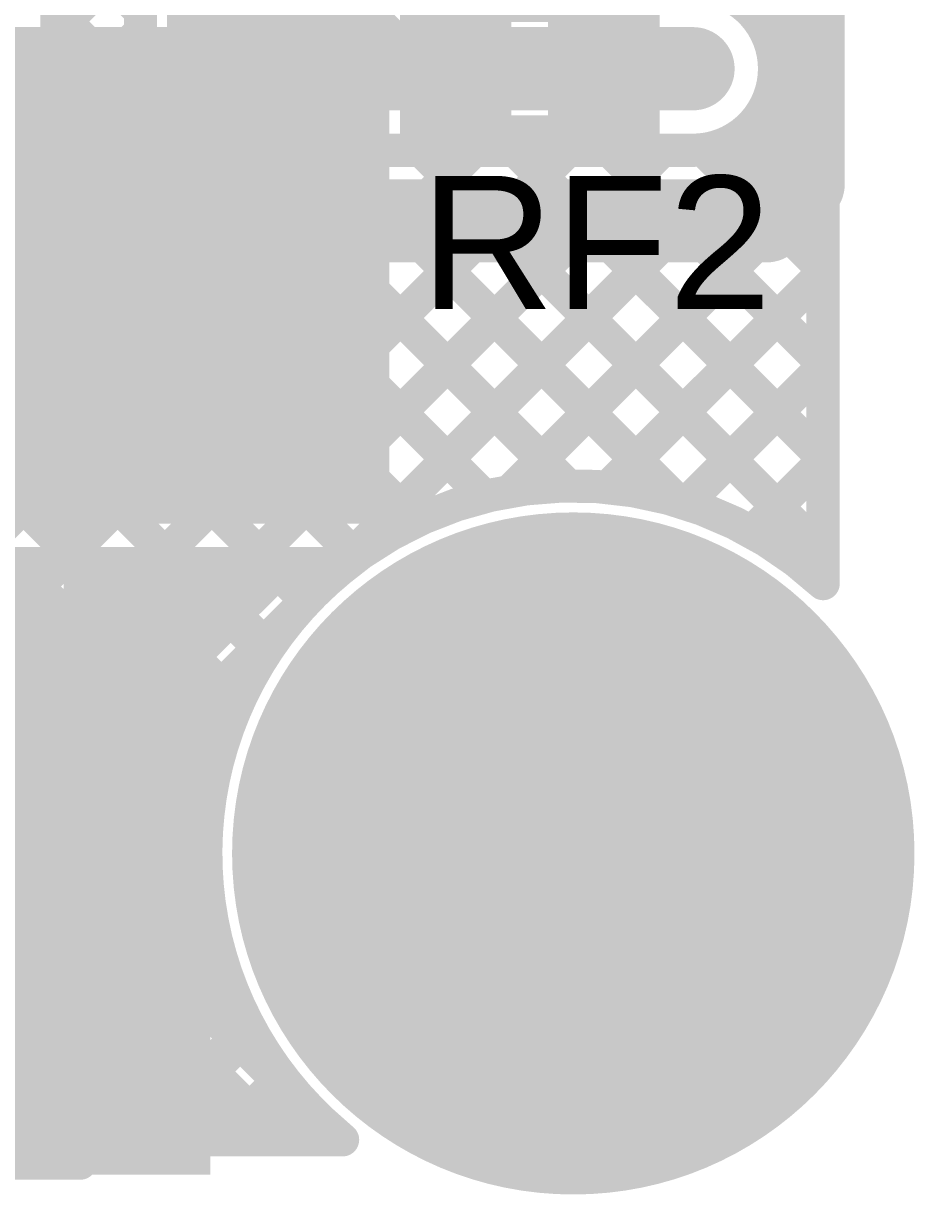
# Model space of a CAD drawing. Header units: millimetres. Extents: x -0.33 to 3.26, y -0.12 to 2.83.
# Drawn here: x 2.9589 to 3.2265, y -0.1025 to 0.2493 of the extents above; entities that cross this region are included whole.
import ezdxf

# ---------------------------------------------------------------- set-up
doc = ezdxf.new("R2010")
doc.units = ezdxf.units.MM
doc.header["$MEASUREMENT"] = 0
for name, color, linetype in [('BottomLayer', 5, 'Continuous'), ('BottomOverlay', 54, 'Continuous'), ('BottomSolder', 6, 'Continuous'), ('MultiLayer', 9, 'Continuous'), ('PadHoleLayer', 156, 'Continuous'), ('TopLayer', 1, 'Continuous'), ('TopOverlay', 2, 'Continuous'), ('TopPaste', 8, 'Continuous'), ('TopSolder', 216, 'Continuous'), ('ViaHoleLayer', 16, 'Continuous')]:
    doc.layers.add(name, color=color, linetype=linetype)
doc.styles.add('Arial', font='', dxfattribs={"height": 0.2})
doc.styles.get('Arial').set_extended_font_data('Arial')

# ---------------------------------------------------------------- blocks, each defined once
blk = doc.blocks.new('R__0402_66')
at = {"layer": 'TopLayer'}
for points in [[(-0.0275, -0.0125), (-0.0275, 0.0125), (-0.0095, 0.0125), (-0.0095, -0.0125)], [(0.0095, -0.0125), (0.0095, 0.0125), (0.0275, 0.0125), (0.0275, -0.0125)]]:
    blk.add_hatch(color=1, dxfattribs=at).paths.add_polyline_path(points)
at = {"layer": 'TopPaste'}
for points in [[(-0.0275, -0.0125), (-0.0275, 0.0125), (-0.0095, 0.0125), (-0.0095, -0.0125)], [(0.0095, -0.0125), (0.0095, 0.0125), (0.0275, 0.0125), (0.0275, -0.0125)]]:
    blk.add_hatch(color=8, dxfattribs=at).paths.add_polyline_path(points)
at = {"layer": 'TopSolder'}
for points in [[(-0.0315, -0.0165), (-0.0315, 0.0165), (-0.0055, 0.0165), (-0.0055, -0.0165)], [(0.0055, -0.0165), (0.0055, 0.0165), (0.0315, 0.0165), (0.0315, -0.0165)]]:
    blk.add_hatch(color=216, dxfattribs=at).paths.add_polyline_path(points)
at = {"layer": 'TopOverlay', "const_width": 0.01}
for points in [[(0.034, 0.019), (-0.034, 0.019)], [(-0.034, 0.019), (-0.034, -0.019)], [(0.034, 0.019), (0.034, -0.019)], [(0.034, -0.019), (-0.034, -0.019)]]:
    blk.add_lwpolyline(points, dxfattribs=at)
at = {"layer": 'TopOverlay', "const_width": 0.005}
for points in [[(-0.0365, 0.019, 1), (-0.0315, 0.019, 1)], [(-0.0365, 0.019, 1), (-0.0315, 0.019, 1)], [(0.0315, 0.019, 1), (0.0365, 0.019, 1)], [(0.0315, 0.019, 1), (0.0365, 0.019, 1)], [(-0.0365, -0.019, 1), (-0.0315, -0.019, 1)], [(-0.0365, -0.019, 1), (-0.0315, -0.019, 1)], [(0.0315, -0.019, 1), (0.0365, -0.019, 1)], [(0.0315, -0.019, 1), (0.0365, -0.019, 1)]]:
    blk.add_lwpolyline(points, format="xyb", close=True, dxfattribs=at)
blk = doc.blocks.new('TPS563201DDCR_98')
at = {"layer": 'TopLayer'}
for points in [[(-0.07323, 0.04961), (-0.02913, 0.04961), (-0.02913, 0.0252), (-0.07323, 0.0252)], [(0.02913, 0.04961), (0.07323, 0.04961), (0.07323, 0.0252), (0.02913, 0.0252)], [(-0.07323, 0.0122), (-0.02913, 0.0122), (-0.02913, -0.0122), (-0.07323, -0.0122)], [(0.02913, 0.0122), (0.07323, 0.0122), (0.07323, -0.0122), (0.02913, -0.0122)], [(-0.07323, -0.0252), (-0.02913, -0.0252), (-0.02913, -0.04961), (-0.07323, -0.04961)], [(0.02913, -0.0252), (0.07323, -0.0252), (0.07323, -0.04961), (0.02913, -0.04961)]]:
    blk.add_hatch(color=1, dxfattribs=at).paths.add_polyline_path(points)
at = {"layer": 'TopPaste'}
for points in [[(-0.07323, 0.04961), (-0.02913, 0.04961), (-0.02913, 0.0252), (-0.07323, 0.0252)], [(0.02913, 0.04961), (0.07323, 0.04961), (0.07323, 0.0252), (0.02913, 0.0252)], [(-0.07323, 0.0122), (-0.02913, 0.0122), (-0.02913, -0.0122), (-0.07323, -0.0122)], [(0.02913, 0.0122), (0.07323, 0.0122), (0.07323, -0.0122), (0.02913, -0.0122)], [(-0.07323, -0.0252), (-0.02913, -0.0252), (-0.02913, -0.04961), (-0.07323, -0.04961)], [(0.02913, -0.0252), (0.07323, -0.0252), (0.07323, -0.04961), (0.02913, -0.04961)]]:
    blk.add_hatch(color=8, dxfattribs=at).paths.add_polyline_path(points)
at = {"layer": 'TopSolder'}
for points in [[(-0.07723, 0.05361), (-0.02513, 0.05361), (-0.02513, 0.0212), (-0.07723, 0.0212)], [(0.02513, 0.05361), (0.07723, 0.05361), (0.07723, 0.0212), (0.02513, 0.0212)], [(-0.07723, 0.0162), (-0.02513, 0.0162), (-0.02513, -0.0162), (-0.07723, -0.0162)], [(0.02513, 0.0162), (0.07723, 0.0162), (0.07723, -0.0162), (0.02513, -0.0162)], [(-0.07723, -0.0212), (-0.02513, -0.0212), (-0.02513, -0.05361), (-0.07723, -0.05361)], [(0.02513, -0.0212), (0.07723, -0.0212), (0.07723, -0.05361), (0.02513, -0.05361)]]:
    blk.add_hatch(color=216, dxfattribs=at).paths.add_polyline_path(points)
at = {"layer": 'TopOverlay'}
for points, const_width in [([(-0.05434, 0.065, 1), (-0.06566, 0.065, 1)], 0.01), ([(-0.06816, 0.065, 1), (-0.06316, 0.065, 1)], 0.005), ([(-0.05684, 0.065, 1), (-0.05184, 0.065, 1)], 0.005), ([(-0.0325, 0.06, 1), (-0.0275, 0.06, 1)], 0.005), ([(0.0315, 0.06, 1), (0.0365, 0.06, 1)], 0.005), ([(-0.0325, -0.06, 1), (-0.0275, -0.06, 1)], 0.005), ([(0.0285, -0.06, 1), (0.0335, -0.06, 1)], 0.005)]:
    blk.add_lwpolyline(points, format="xyb", close=True, dxfattribs=dict(at, const_width=const_width))
at = {"layer": 'TopOverlay', "const_width": 0.01}
for points in [[(-0.03, 0.06), (0.034, 0.06)], [(-0.03, -0.06), (0.031, -0.06)]]:
    blk.add_lwpolyline(points, dxfattribs=at)

msp = doc.modelspace()

# ---------------------------------------------------------------- hatches: boundary and pattern name
at = {"layer": 'BottomLayer'}
h = msp.add_hatch(color=5, dxfattribs=at)
edge = h.paths.add_edge_path()
edge.add_arc((3.15994, 0.23568), 0.01181, 0, 360)
h = msp.add_hatch(color=5, dxfattribs=at)
edge = h.paths.add_edge_path()
edge.add_arc((3.124, 0), 0.09843, 0, 360)
h = msp.add_hatch(color=5, dxfattribs=at)
edge = h.paths.add_edge_path()
edge.add_arc((2.999, 0.022), 0.01181, 0, 360)
h = msp.add_hatch(color=5, dxfattribs=at)
edge = h.paths.add_edge_path()
edge.add_arc((2.999, -0.0048), 0.01181, 0, 360)
h = msp.add_hatch(color=5, dxfattribs=at)
edge = h.paths.add_edge_path()
edge.add_arc((2.999, -0.03112), 0.01181, 0, 360)
at = {"layer": 'BottomSolder'}
h = msp.add_hatch(color=6, dxfattribs=at)
edge = h.paths.add_edge_path()
edge.add_arc((3.124, 0), 0.10243, 0, 360)
at = {"layer": 'MultiLayer'}
h = msp.add_hatch(color=9, dxfattribs=at)
edge = h.paths.add_edge_path()
edge.add_arc((3.124, 0), 0.09843, 0, 360)
at = {"layer": 'PadHoleLayer'}
h = msp.add_hatch(color=156, dxfattribs=at)
edge = h.paths.add_edge_path()
edge.add_arc((3.124, 0), 0.04921, 0, 360)
at = {"layer": 'TopLayer'}
h = msp.add_hatch(color=1, dxfattribs=at)
edge = h.paths.add_edge_path()
edge.add_arc((3.15994, 0.23568), 0.01181, 0, 360)
for points in [[(2.945, 0.099), (3.06876, 0.099), (3.06876, 0.231), (2.945, 0.231)], [(2.5221, -0.0885), (3.015, -0.0885), (3.015, 0.0795), (2.5221, 0.0795)], [(1.6921, -0.0965), (3.015, -0.0965), (3.015, -0.0475), (1.6921, -0.0475)]]:
    msp.add_hatch(color=1, dxfattribs=at).paths.add_polyline_path(points)
h = msp.add_hatch(color=1, dxfattribs=at)
edge = h.paths.add_edge_path()
edge.add_arc((3.124, 0), 0.09843, 0, 360)
h = msp.add_hatch(color=1, dxfattribs=at)
edge = h.paths.add_edge_path()
edge.add_arc((2.999, 0.022), 0.01181, 0, 360)
h = msp.add_hatch(color=1, dxfattribs=at)
edge = h.paths.add_edge_path()
edge.add_arc((2.999, -0.0048), 0.01181, 0, 360)
h = msp.add_hatch(color=1, dxfattribs=at)
edge = h.paths.add_edge_path()
edge.add_arc((2.999, -0.03112), 0.01181, 0, 360)
at = {"layer": 'TopSolder'}
h = msp.add_hatch(color=216, dxfattribs=at)
edge = h.paths.add_edge_path()
edge.add_arc((3.124, 0), 0.10243, 0, 360)
at = {"layer": 'ViaHoleLayer'}
h = msp.add_hatch(color=16, dxfattribs=at)
edge = h.paths.add_edge_path()
edge.add_arc((3.15994, 0.23568), 0.00591, 0, 360)
h = msp.add_hatch(color=16, dxfattribs=at)
edge = h.paths.add_edge_path()
edge.add_arc((2.999, 0.022), 0.00591, 0, 360)
h = msp.add_hatch(color=16, dxfattribs=at)
edge = h.paths.add_edge_path()
edge.add_arc((2.999, -0.0048), 0.00591, 0, 360)
h = msp.add_hatch(color=16, dxfattribs=at)
edge = h.paths.add_edge_path()
edge.add_arc((2.999, -0.03112), 0.00591, 0, 360)

# ---------------------------------------------------------------- linework, layer by layer
at = {"layer": 'BottomLayer'}
for points, const_width in [([(3.199, 0.08105), (3.199, 0.72846)], 0.01), ([(3.06644, 0.36441), (3.199, 0.23185)], 0.01), ([(3.04194, 0.2625), (3.06876, 0.23568)], 0.025), ([(3.18314, 0.24357), (3.199, 0.25943)], 0.01), ([(1.35332, 0.23568), (3.06876, 0.23568)], 0.025), ([(3.06876, 0.23568), (3.15994, 0.23568)], 0.025), ([(3.04705, 0.0792), (3.199, 0.23115)], 0.01), ([(3.18039, 0.22218), (3.199, 0.20357)], 0.01), ([(1.35332, 0.21118), (3.06876, 0.21118)], 0.01), ([(2.68228, 0.21118), (2.97946, -0.086)], 0.01), ([(2.68386, -0.086), (2.98104, 0.21118)], 0.01), ([(2.71056, 0.21118), (3.00774, -0.086)], 0.01), ([(2.71215, -0.086), (3.00933, 0.21118)], 0.01), ([(2.73884, 0.21118), (3.03603, -0.086)], 0.01), ([(2.74043, -0.086), (3.03761, 0.21118)], 0.01), ([(2.76713, 0.21118), (3.02304, -0.04473)], 0.01), ([(2.76871, -0.086), (3.06589, 0.21118)], 0.01), ([(2.79541, 0.21118), (3.01381, -0.00722)], 0.01), ([(2.797, -0.086), (3.09418, 0.21118)], 0.01), ([(2.8237, 0.21118), (3.01532, 0.01956)], 0.01), ([(2.82528, -0.086), (3.12246, 0.21118)], 0.01), ([(2.85198, 0.21118), (3.02167, 0.04149)], 0.01), ([(2.85357, -0.086), (3.15075, 0.21118)], 0.01), ([(2.88027, 0.21118), (3.03136, 0.06009)], 0.01), ([(2.90855, 0.21118), (3.04381, 0.07592)], 0.01), ([(2.93683, 0.21118), (3.05885, 0.08916)], 0.01), ([(2.96512, 0.21118), (3.07657, 0.09972)], 0.01), ([(2.9934, 0.21118), (3.09741, 0.10717)], 0.01), ([(3.02168, 0.21118), (3.12245, 0.11041)], 0.01), ([(3.04997, 0.21118), (3.15523, 0.10592)], 0.01), ([(3.06876, 0.21118), (3.15994, 0.21118)], 0.01), ([(3.07825, 0.21118), (3.199, 0.09043)], 0.01), ([(3.10654, 0.21118), (3.199, 0.11872)], 0.01), ([(3.13482, 0.21118), (3.199, 0.147)], 0.01), ([(3.16292, 0.21136), (3.199, 0.17529)], 0.01), ([(3.1049, 0.10876), (3.199, 0.20286)], 0.01), ([(3.13436, 0.10994), (3.199, 0.17458)], 0.01), ([(3.15782, 0.10512), (3.199, 0.1463)], 0.01), ([(3.17756, 0.09657), (3.199, 0.11801)], 0.01), ([(3.19437, 0.0851), (3.199, 0.08973)], 0.01), ([(2.88185, -0.086), (3.0448, 0.07695)], 0.01), ([(2.91014, -0.086), (3.01524, 0.0191)], 0.01), ([(2.93842, -0.086), (3.01406, -0.01036)], 0.01), ([(2.9667, -0.086), (3.01888, -0.03382)], 0.01), ([(2.99499, -0.086), (3.02743, -0.05356)], 0.01), ([(3.02327, -0.086), (3.0389, -0.07037)], 0.01), ([(1.661, -0.086), (3.05473, -0.086)], 0.01)]:
    msp.add_lwpolyline(points, dxfattribs=dict(at, const_width=const_width))
at = {"layer": 'BottomLayer', "const_width": 0.01}
for points in [[(3.15994, 0.26018, -0.414214), (3.18444, 0.23568)], [(3.18444, 0.23568, -0.414214), (3.15994, 0.21118)], [(3.05473, -0.086, -1.034918), (3.199, 0.08105)]]:
    msp.add_lwpolyline(points, format="xyb", dxfattribs=at)
at = {"layer": 'BottomLayer'}
for points, const_width in [([(3.06251, 0.23568, 1), (3.07501, 0.23568, 1)], 0.0125), ([(3.06251, 0.23568, 1), (3.07501, 0.23568, 1)], 0.0125), ([(3.06251, 0.23568, 1), (3.07501, 0.23568, 1)], 0.0125), ([(3.15369, 0.23568, 1), (3.16619, 0.23568, 1)], 0.0125), ([(3.18064, 0.24357, 1), (3.18564, 0.24357, 1)], 0.005), ([(3.18194, 0.23568, 1), (3.18694, 0.23568, 1)], 0.005), ([(3.18194, 0.23568, 1), (3.18694, 0.23568, 1)], 0.005), ([(3.1965, 0.23185, 1), (3.2015, 0.23185, 1)], 0.005), ([(3.1965, 0.23115, 1), (3.2015, 0.23115, 1)], 0.005), ([(3.17789, 0.22218, 1), (3.18289, 0.22218, 1)], 0.005), ([(2.96262, 0.21118, 1), (2.96762, 0.21118, 1)], 0.005), ([(2.97854, 0.21118, 1), (2.98354, 0.21118, 1)], 0.005), ([(2.9909, 0.21118, 1), (2.9959, 0.21118, 1)], 0.005), ([(3.00683, 0.21118, 1), (3.01183, 0.21118, 1)], 0.005), ([(3.01918, 0.21118, 1), (3.02418, 0.21118, 1)], 0.005), ([(3.03511, 0.21118, 1), (3.04011, 0.21118, 1)], 0.005), ([(3.04747, 0.21118, 1), (3.05247, 0.21118, 1)], 0.005), ([(3.06339, 0.21118, 1), (3.0684, 0.21118, 1)], 0.005), ([(3.06626, 0.21118, 1), (3.07126, 0.21118, 1)], 0.005), ([(3.06626, 0.21118, 1), (3.07126, 0.21118, 1)], 0.005), ([(3.07575, 0.21118, 1), (3.08075, 0.21118, 1)], 0.005), ([(3.09168, 0.21118, 1), (3.09668, 0.21118, 1)], 0.005), ([(3.10404, 0.21118, 1), (3.10904, 0.21118, 1)], 0.005), ([(3.11996, 0.21118, 1), (3.12496, 0.21118, 1)], 0.005), ([(3.13232, 0.21118, 1), (3.13732, 0.21118, 1)], 0.005), ([(3.14825, 0.21118, 1), (3.15325, 0.21118, 1)], 0.005), ([(3.15744, 0.21118, 1), (3.16244, 0.21118, 1)], 0.005), ([(3.15744, 0.21118, 1), (3.16244, 0.21118, 1)], 0.005), ([(3.16042, 0.21136, 1), (3.16542, 0.21136, 1)], 0.005), ([(3.1965, 0.20357, 1), (3.2015, 0.20357, 1)], 0.005), ([(3.1965, 0.20286, 1), (3.2015, 0.20286, 1)], 0.005), ([(3.1965, 0.17529, 1), (3.2015, 0.17529, 1)], 0.005), ([(3.1965, 0.17458, 1), (3.2015, 0.17458, 1)], 0.005), ([(3.1965, 0.147, 1), (3.2015, 0.147, 1)], 0.005), ([(3.1965, 0.1463, 1), (3.2015, 0.1463, 1)], 0.005), ([(3.1965, 0.11872, 1), (3.2015, 0.11872, 1)], 0.005), ([(3.1965, 0.11801, 1), (3.2015, 0.11801, 1)], 0.005), ([(3.1024, 0.10876, 1), (3.1074, 0.10876, 1)], 0.005), ([(3.11995, 0.11041, 1), (3.12495, 0.11041, 1)], 0.005), ([(3.13186, 0.10994, 1), (3.13686, 0.10994, 1)], 0.005), ([(3.09491, 0.10717, 1), (3.09991, 0.10717, 1)], 0.005), ([(3.15273, 0.10592, 1), (3.15773, 0.10592, 1)], 0.005), ([(3.15532, 0.10512, 1), (3.16032, 0.10512, 1)], 0.005), ([(3.07407, 0.09972, 1), (3.07907, 0.09972, 1)], 0.005), ([(3.17506, 0.09657, 1), (3.18006, 0.09657, 1)], 0.005), ([(3.1965, 0.09043, 1), (3.2015, 0.09043, 1)], 0.005), ([(3.05635, 0.08916, 1), (3.06135, 0.08916, 1)], 0.005), ([(3.1965, 0.08973, 1), (3.2015, 0.08973, 1)], 0.005), ([(3.19187, 0.0851, 1), (3.19687, 0.0851, 1)], 0.005), ([(3.1965, 0.08105, 1), (3.2015, 0.08105, 1)], 0.005), ([(3.1965, 0.08105, 1), (3.2015, 0.08105, 1)], 0.005), ([(3.04131, 0.07592, 1), (3.04631, 0.07592, 1)], 0.005), ([(3.0423, 0.07695, 1), (3.0473, 0.07695, 1)], 0.005), ([(3.04455, 0.0792, 1), (3.04955, 0.0792, 1)], 0.005), ([(3.02886, 0.06009, 1), (3.03386, 0.06009, 1)], 0.005), ([(3.01917, 0.04149, 1), (3.02417, 0.04149, 1)], 0.005), ([(3.01274, 0.0191, 1), (3.01774, 0.0191, 1)], 0.005), ([(3.01282, 0.01956, 1), (3.01782, 0.01956, 1)], 0.005), ([(3.01131, -0.00722, 1), (3.01631, -0.00722, 1)], 0.005), ([(3.01156, -0.01036, 1), (3.01656, -0.01036, 1)], 0.005), ([(3.01638, -0.03382, 1), (3.02138, -0.03382, 1)], 0.005), ([(3.02054, -0.04473, 1), (3.02554, -0.04473, 1)], 0.005), ([(3.02493, -0.05356, 1), (3.02993, -0.05356, 1)], 0.005), ([(3.0364, -0.07037, 1), (3.0414, -0.07037, 1)], 0.005), ([(2.9642, -0.086, 1), (2.9692, -0.086, 1)], 0.005), ([(2.97696, -0.086, 1), (2.98196, -0.086, 1)], 0.005), ([(2.99249, -0.086, 1), (2.99749, -0.086, 1)], 0.005), ([(3.00524, -0.086, 1), (3.01024, -0.086, 1)], 0.005), ([(3.02077, -0.086, 1), (3.02577, -0.086, 1)], 0.005), ([(3.03353, -0.086, 1), (3.03853, -0.086, 1)], 0.005), ([(3.05223, -0.086, 1), (3.05723, -0.086, 1)], 0.005), ([(3.05223, -0.086, 1), (3.05723, -0.086, 1)], 0.005)]:
    msp.add_lwpolyline(points, format="xyb", close=True, dxfattribs=dict(at, const_width=const_width))
at = {"layer": 'BottomOverlay', "const_width": 0.01}
for points in [[(2.392, 0.153), (2.976, 0.153)], [(2.976, -0.093), (2.976, 0.153)], [(2.39, -0.093), (2.976, -0.093)]]:
    msp.add_lwpolyline(points, dxfattribs=at)
at = {"layer": 'BottomOverlay', "const_width": 0.005}
for points in [[(2.9735, 0.153, 1), (2.9785, 0.153, 1)], [(2.9735, 0.153, 1), (2.9785, 0.153, 1)], [(2.9735, -0.093, 1), (2.9785, -0.093, 1)], [(2.9735, -0.093, 1), (2.9785, -0.093, 1)]]:
    msp.add_lwpolyline(points, format="xyb", close=True, dxfattribs=at)
at = {"layer": 'TopLayer'}
for points, const_width in [([(3.193, 0.201), (3.193, 0.3175)], 0.025), ([(2.969, 0.243), (2.969, 0.2815)], 0.01), ([(2.969, 0.27801), (2.99408, 0.25293)], 0.01), ([(2.99408, 0.243), (2.99408, 0.2773)], 0.01), ([(2.969, 0.24723), (2.99408, 0.27231)], 0.01), ([(3.09245, 0.23568), (3.09245, 0.2641)], 0.02), ([(2.969, 0.25255), (2.97855, 0.243)], 0.01), ([(2.99023, 0.243), (2.99408, 0.24685)], 0.01), ([(2.969, 0.243), (2.99408, 0.243)], 0.01), ([(3.12945, 0.23568), (3.15994, 0.23568)], 0.025), ([(3.182, 0.19), (3.193, 0.201)], 0.025), ([(2.945, 0.19), (3.182, 0.19)], 0.025), ([(2.79251, -0.082), (2.96151, 0.087)], 0.01), ([(2.80276, 0.08786), (2.97262, -0.082)], 0.01), ([(2.81796, -0.082), (2.98696, 0.087)], 0.01), ([(2.82822, 0.08786), (2.99808, -0.082)], 0.01), ([(2.84342, -0.082), (3.01242, 0.087)], 0.01), ([(2.85367, 0.08786), (3.02353, -0.082)], 0.01), ([(2.86887, -0.082), (3.03787, 0.087)], 0.01), ([(2.87913, 0.08786), (3.04899, -0.082)], 0.01), ([(2.90459, 0.08786), (3.01615, -0.02371)], 0.01), ([(2.93004, 0.08786), (3.01366, 0.00424)], 0.01), ([(2.933, 0.087), (3.05599, 0.087)], 0.01), ([(2.95635, 0.087), (3.01681, 0.02654)], 0.01), ([(2.98181, 0.087), (3.02336, 0.04545)], 0.01), ([(3.00727, 0.087), (3.03248, 0.06179)], 0.01), ([(3.03272, 0.087), (3.04381, 0.07591)], 0.01), ([(3.03273, 0.087), (3.04381, 0.07592)], 0.01), ([(2.89433, -0.082), (3.02476, 0.04844)], 0.01), ([(2.91978, -0.082), (3.01428, 0.0125)], 0.01), ([(2.94524, -0.082), (3.01433, -0.01291)], 0.01), ([(2.9707, -0.082), (3.01888, -0.03382)], 0.01), ([(2.99615, -0.082), (3.02643, -0.05172)], 0.01), ([(3.02161, -0.082), (3.03639, -0.06722)], 0.01), ([(0.502, -0.082), (3.05004, -0.082)], 0.01)]:
    msp.add_lwpolyline(points, dxfattribs=dict(at, const_width=const_width))
for points, const_width in [([(2.9665, 0.25255, 1), (2.9715, 0.25255, 1)], 0.005), ([(2.99158, 0.25293, 1), (2.99658, 0.25293, 1)], 0.005), ([(2.9665, 0.24723, 1), (2.9715, 0.24723, 1)], 0.005), ([(2.99158, 0.24685, 1), (2.99658, 0.24685, 1)], 0.005), ([(2.9665, 0.243, 1), (2.9715, 0.243, 1)], 0.005), ([(2.9665, 0.243, 1), (2.9715, 0.243, 1)], 0.005), ([(2.97605, 0.243, 1), (2.98105, 0.243, 1)], 0.005), ([(2.98773, 0.243, 1), (2.99273, 0.243, 1)], 0.005), ([(2.99158, 0.243, 1), (2.99658, 0.243, 1)], 0.005), ([(2.99158, 0.243, 1), (2.99658, 0.243, 1)], 0.005), ([(3.1232, 0.23568, 1), (3.1357, 0.23568, 1)], 0.0125), ([(3.15369, 0.23568, 1), (3.16619, 0.23568, 1)], 0.0125), ([(3.08745, 0.23568, 1), (3.09745, 0.23568, 1)], 0.01), ([(3.18675, 0.201, 1), (3.19925, 0.201, 1)], 0.0125), ([(3.18675, 0.201, 1), (3.19925, 0.201, 1)], 0.0125), ([(3.17575, 0.19, 1), (3.18825, 0.19, 1)], 0.0125), ([(3.17575, 0.19, 1), (3.18825, 0.19, 1)], 0.0125), ([(2.95385, 0.087, 1), (2.95885, 0.087, 1)], 0.005), ([(2.95901, 0.087, 1), (2.96401, 0.087, 1)], 0.005), ([(2.97931, 0.087, 1), (2.98431, 0.087, 1)], 0.005), ([(2.98446, 0.087, 1), (2.98946, 0.087, 1)], 0.005), ([(3.00477, 0.087, 1), (3.00977, 0.087, 1)], 0.005), ([(3.00992, 0.087, 1), (3.01492, 0.087, 1)], 0.005), ([(3.03022, 0.087, 1), (3.03522, 0.087, 1)], 0.005), ([(3.03023, 0.087, 1), (3.03523, 0.087, 1)], 0.005), ([(3.03537, 0.087, 1), (3.04037, 0.087, 1)], 0.005), ([(3.05349, 0.087, 1), (3.05849, 0.087, 1)], 0.005), ([(3.05349, 0.087, 1), (3.05849, 0.087, 1)], 0.005), ([(3.04131, 0.07592, 1), (3.04631, 0.07592, 1)], 0.005), ([(3.04131, 0.07591, 1), (3.04631, 0.07591, 1)], 0.005), ([(3.02998, 0.06179, 1), (3.03498, 0.06179, 1)], 0.005), ([(3.02226, 0.04844, 1), (3.02726, 0.04844, 1)], 0.005), ([(3.02086, 0.04545, 1), (3.02586, 0.04545, 1)], 0.005), ([(3.01431, 0.02654, 1), (3.01931, 0.02654, 1)], 0.005), ([(3.01178, 0.0125, 1), (3.01678, 0.0125, 1)], 0.005), ([(3.01116, 0.00424, 1), (3.01616, 0.00424, 1)], 0.005), ([(3.01183, -0.01291, 1), (3.01683, -0.01291, 1)], 0.005), ([(3.01365, -0.02371, 1), (3.01865, -0.02371, 1)], 0.005), ([(3.01638, -0.03382, 1), (3.02138, -0.03382, 1)], 0.005), ([(3.02393, -0.05172, 1), (3.02893, -0.05172, 1)], 0.005), ([(3.03389, -0.06722, 1), (3.03889, -0.06722, 1)], 0.005), ([(2.9682, -0.082, 1), (2.9732, -0.082, 1)], 0.005), ([(2.97012, -0.082, 1), (2.97512, -0.082, 1)], 0.005), ([(2.99365, -0.082, 1), (2.99865, -0.082, 1)], 0.005), ([(2.99558, -0.082, 1), (3.00058, -0.082, 1)], 0.005), ([(3.01911, -0.082, 1), (3.02411, -0.082, 1)], 0.005), ([(3.02103, -0.082, 1), (3.02603, -0.082, 1)], 0.005), ([(3.04649, -0.082, 1), (3.05149, -0.082, 1)], 0.005), ([(3.04754, -0.082, 1), (3.05254, -0.082, 1)], 0.005), ([(3.04754, -0.082, 1), (3.05254, -0.082, 1)], 0.005)]:
    msp.add_lwpolyline(points, format="xyb", close=True, dxfattribs=dict(at, const_width=const_width))
at = {"layer": 'TopLayer', "const_width": 0.01}
msp.add_lwpolyline([(3.05004, -0.082, -0.46598), (3.05599, 0.087)], format="xyb", dxfattribs=at)

# ---------------------------------------------------------------- block references
msp.add_blockref('TPS563201DDCR_98', (2.97694, 0.3015))
at = {"rotation": 180}
msp.add_blockref('R__0402_66', (3.11095, 0.23568), dxfattribs=at)

# ---------------------------------------------------------------- texts
at = {"layer": 'TopOverlay', "style": 'Arial'}
msp.add_text('RF2', height=0.04, dxfattribs=at).set_placement((3.078, 0.1635))

doc.saveas('drawing.dxf')
